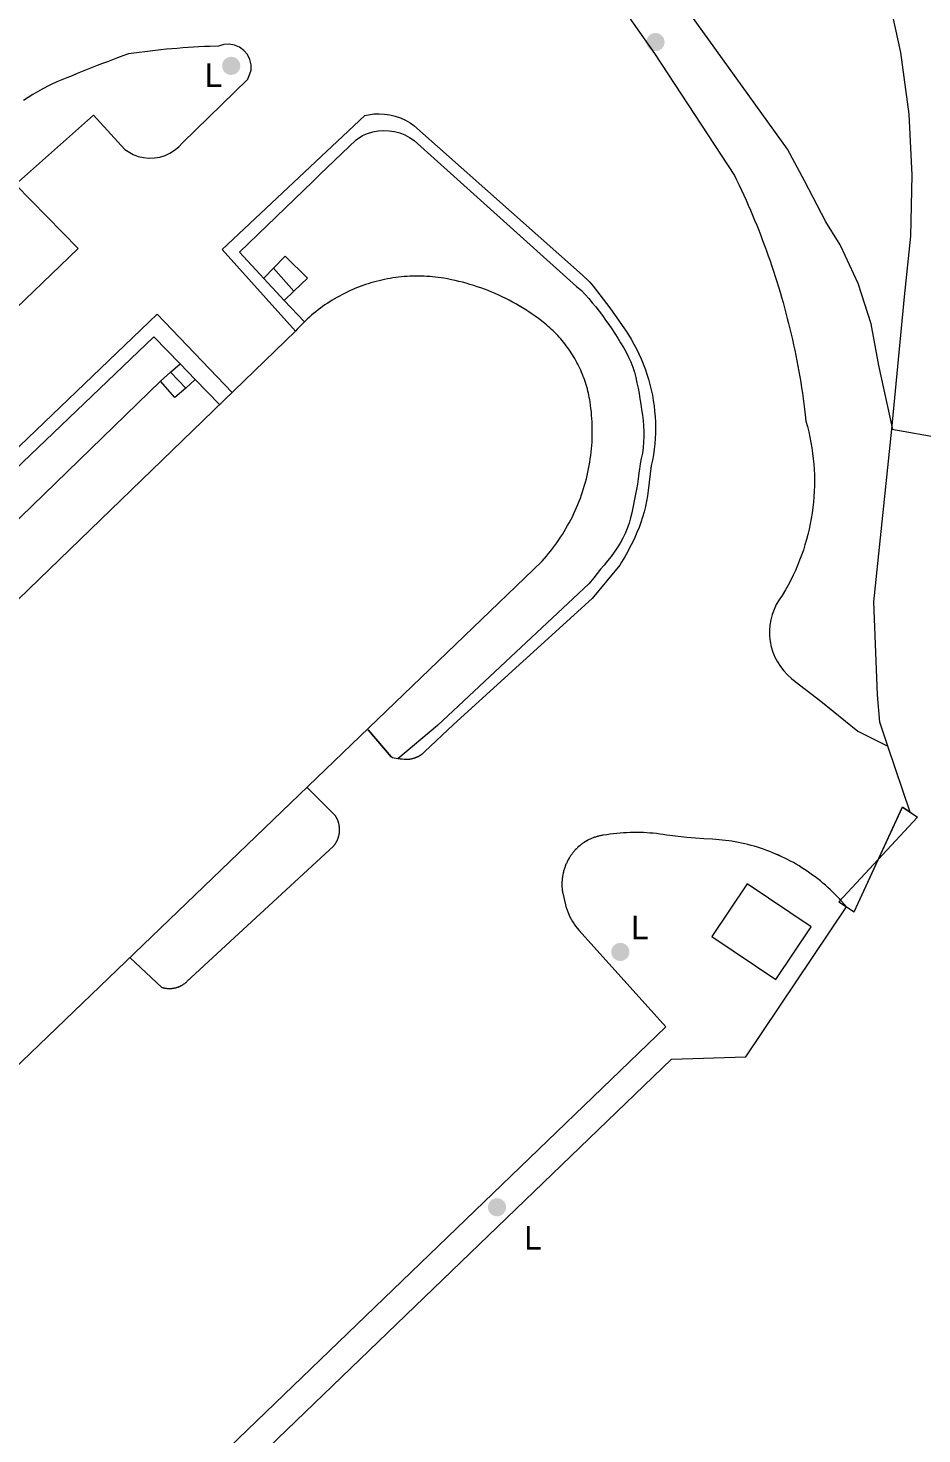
# Model space of a CAD drawing. Header units: millimetres. Extents: x 833924389 to 835767163, y 817400000 to 818811854.
# Drawn here: x 834387497 to 834436713, y 818131342 to 818208744 of the extents above; entities that cross this region are included whole.
import ezdxf

# ---------------------------------------------------------------- set-up
doc = ezdxf.new("R2010")
doc.units = ezdxf.units.MM
doc.header["$LTSCALE"] = 10
doc.header["$MEASUREMENT"] = 0
doc.layers.add('01_Base_Plan', color=5, linetype='Continuous', lineweight=5)
doc.styles.add('11NW23D$0$Style-WORKING', font='WORKING.shx')

# ---------------------------------------------------------------- blocks, each defined once
blk = doc.blocks.new('11NW23D$0$BDYGA_11')
at = {"layer": '01_Base_Plan', "linetype": 'Continuous'}
blk.add_3dface([(0, -0.08), (1, 0.08), (1, -0.08), (0, 0.08)], dxfattribs=at)
blk = doc.blocks.new('11NW23D$0$UTILP')
at = {"layer": '01_Base_Plan', "linetype": 'Continuous'}
h = blk.add_hatch(color=256, dxfattribs=at)
edge = h.paths.add_edge_path()
edge.add_arc((0, 0), 0.5, 0, 360)

msp = doc.modelspace()

# ---------------------------------------------------------------- linework, layer by layer
at = {"layer": '01_Base_Plan', "linetype": 'Continuous'}
for p, q in [((834401010, 818195530), (834401650, 818196180)), ((834401650, 818196180), (834402882, 818194972)), ((834400490, 818195002), (834401010, 818195530)), ((834401010, 818195530), (834402137, 818194263)), ((834401010, 818195530), (834402137, 818194263)), ((834402137, 818194263), (834402882, 818194972)), ((834401602, 818193755), (834402137, 818194263)), ((834402710, 818192565), (834401602, 818193755)), ((834402710, 818192565), (834401602, 818193755)), ((834395877, 818190262), (834396703, 818189401)), ((834370119, 818165339), (834394791, 818189313)), ((834395585, 818188400), (834394791, 818189313)), ((834396703, 818189401), (834398035, 818188013)), ((834406226, 818170101), (834407495, 818168613))]:
    msp.add_line(p, q, dxfattribs=at)
at = {"layer": '01_Base_Plan'}
for p, q in [((834401010, 818195530), (834402137, 818194263)), ((834402710, 818192565), (834401602, 818193755)), ((834395877, 818190262), (834396703, 818189401)), ((834370119, 818165339), (834394791, 818189313)), ((834396703, 818189401), (834398035, 818188013))]:
    msp.add_line(p, q, dxfattribs=at)
at = {"layer": '01_Base_Plan', "linetype": 'Continuous', "flags": 128}
for points in [[(834435060, 818186660), (834435099, 818186742), (834434350, 818190161), (834433925, 818192457), (834433211, 818194681), (834432248, 818196738), (834432211, 818196811), (834431432, 818198071), (834430256, 818200332), (834429320, 818202071), (834418149, 818217606), (834417334, 818219371), (834416321, 818222697), (834416208, 818223569), (834416330, 818225898), (834416689, 818227119), (834417611, 818229053), (834418470, 818230302), (834435718, 818256938), (834438457, 818255277)], [(834435060, 818186660), (834435763, 818193957), (834436106, 818197297), (834436186, 818200651), (834436004, 818204000), (834435547, 818207404), (834434802, 818210852), (834433872, 818213978), (834432048, 818218916), (834431119, 818222662), (834430895, 818224309), (834423312, 818220280), (834424567, 818217556), (834423205, 818216928), (834421207, 818216007), (834419773, 818215347)], [(834415077, 818217200), (834421981, 818207349), (834426390, 818200627), (834426490, 818200424), (834426522, 818200358), (834426652, 818200088), (834426780, 818199816), (834426905, 818199544), (834427029, 818199270), (834427151, 818198996), (834427270, 818198721), (834427388, 818198445), (834427504, 818198168), (834427617, 818197891), (834427729, 818197612), (834427838, 818197333), (834427945, 818197052), (834428050, 818196772), (834428154, 818196490), (834428255, 818196207), (834428353, 818195924), (834428450, 818195640), (834428545, 818195356), (834428638, 818195070), (834428728, 818194784), (834428816, 818194497), (834428903, 818194210), (834428987, 818193922), (834429069, 818193634), (834429149, 818193344), (834429226, 818193055), (834429302, 818192764), (834429375, 818192473), (834429446, 818192182), (834429515, 818191890), (834429582, 818191598), (834429647, 818191305), (834429709, 818191011), (834429770, 818190717), (834429828, 818190423), (834429884, 818190128), (834429938, 818189833), (834429989, 818189538), (834430039, 818189242), (834430086, 818188945), (834430131, 818188649), (834430174, 818188352), (834430214, 818188055), (834430253, 818187757), (834430289, 818187459), (834430330, 818187096), (834430409, 818186806), (834430481, 818186515), (834430546, 818186222), (834430603, 818185928), (834430653, 818185632), (834430696, 818185335), (834430731, 818185037), (834430759, 818184738), (834430779, 818184439), (834430791, 818184139), (834430796, 818183839), (834430794, 818183539), (834430784, 818183240), (834430767, 818182940), (834430742, 818182641), (834430709, 818182343), (834430670, 818182046), (834430622, 818181749), (834430568, 818181454), (834430506, 818181161), (834430436, 818180869), (834430360, 818180579), (834430276, 818180291), (834430185, 818180005), (834430086, 818179722), (834429981, 818179441), (834429869, 818179163), (834429750, 818178887), (834429624, 818178615), (834429491, 818178346), (834429351, 818178080), (834429205, 818177819), (834429022, 818177510), (834428848, 818177266), (834428697, 818177007), (834428570, 818176735), (834428468, 818176453), (834428393, 818176163), (834428344, 818175867), (834428323, 818175568), (834428328, 818175268), (834428362, 818174970), (834428422, 818174676), (834428509, 818174389), (834428621, 818174111), (834428758, 818173844), (834428920, 818173591), (834429103, 818173354), (834429307, 818173135), (834429536, 818172941), (834429733, 818172768), (834431143, 818171685), (834433191, 818170038), (834434845, 818169202)], [(834344287, 818152390), (834390247, 818196611), (834386806, 818200135), (834391097, 818203958), (834392819, 818202069), (834393284, 818201786), (834393564, 818201680), (834393856, 818201612), (834394155, 818201582), (834394454, 818201593), (834394750, 818201642), (834395036, 818201731), (834395309, 818201856), (834395562, 818202015), (834395793, 818202207), (834395996, 818202427), (834399603, 818205939), (834399772, 818206431), (834399774, 818206730), (834399706, 818207022), (834399572, 818207290), (834399379, 818207519), (834399139, 818207697), (834398863, 818207814), (834398568, 818207863), (834398269, 818207843), (834397984, 818207753), (834397505, 818207737), (834397206, 818207724), (834396906, 818207709), (834396606, 818207693), (834396307, 818207674), (834396008, 818207653), (834395709, 818207629), (834395410, 818207604), (834395111, 818207577), (834394812, 818207547), (834394514, 818207516), (834394216, 818207482), (834393918, 818207447), (834393620, 818207409), (834393323, 818207369), (834393026, 818207327), (834392710, 818207211), (834392428, 818207107), (834392148, 818207001), (834391867, 818206895), (834391587, 818206788), (834391307, 818206679), (834391028, 818206570), (834390749, 818206460), (834390470, 818206349), (834390192, 818206237), (834389914, 818206124), (834389636, 818206010), (834389359, 818205896), (834389082, 818205780), (834388809, 818205656), (834388539, 818205525), (834388420, 818205463), (834388273, 818205387), (834388010, 818205241), (834387752, 818205089), (834387498, 818204930), (834387248, 818204764)], [(834344287, 818152390), (834390247, 818196611), (834386806, 818200135), (834391097, 818203958), (834392819, 818202068), (834393284, 818201786), (834393564, 818201680), (834393856, 818201612), (834394155, 818201582), (834394454, 818201593), (834394750, 818201642), (834395036, 818201731), (834395309, 818201856), (834395563, 818202015), (834395793, 818202207), (834395996, 818202427), (834399603, 818205939), (834399772, 818206431), (834399774, 818206730), (834399706, 818207022), (834399572, 818207290), (834399379, 818207519), (834399139, 818207697), (834398863, 818207814), (834398568, 818207863), (834398269, 818207842), (834397984, 818207753), (834397505, 818207737), (834397206, 818207724), (834396906, 818207710), (834396606, 818207693), (834396307, 818207674), (834396008, 818207653), (834395709, 818207629), (834395410, 818207604), (834395111, 818207577), (834394812, 818207547), (834394514, 818207516), (834394216, 818207482), (834393918, 818207447), (834393621, 818207409), (834393323, 818207369), (834393026, 818207327), (834392710, 818207211), (834392428, 818207107), (834392148, 818207001), (834391867, 818206895), (834391587, 818206788), (834391307, 818206679), (834391028, 818206570), (834390749, 818206460), (834390470, 818206349), (834390192, 818206237), (834389914, 818206124), (834389636, 818206010), (834389359, 818205896), (834389082, 818205780), (834388809, 818205656), (834388539, 818205525), (834388420, 818205463), (834388273, 818205387), (834388010, 818205241), (834387752, 818205089), (834387498, 818204930), (834387248, 818204764)], [(834402213, 818192052), (834398186, 818196555), (834406033, 818203940), (834406527, 818204026), (834406827, 818204033), (834407126, 818204013), (834407423, 818203968), (834407714, 818203898), (834407999, 818203802), (834408273, 818203682), (834408537, 818203538), (834408735, 818203380), (834418020, 818195134), (834418393, 818194791), (834418421, 818194765), (834418610, 818194532), (834418797, 818194297), (834418981, 818194061), (834419164, 818193823), (834419345, 818193583), (834419523, 818193342), (834419700, 818193100), (834419874, 818192856), (834420047, 818192610), (834420217, 818192363), (834420385, 818192115), (834420551, 818191865), (834420708, 818191609), (834420857, 818191349), (834420997, 818191083), (834421129, 818190814), (834421253, 818190541), (834421367, 818190263), (834421474, 818189983), (834421571, 818189699), (834421659, 818189412), (834421738, 818189123), (834421809, 818188831), (834421870, 818188538), (834421921, 818188242), (834421964, 818187945), (834421997, 818187647), (834422021, 818187348), (834422036, 818187049), (834422041, 818186749), (834422036, 818186449), (834422023, 818186149), (834421999, 818185850), (834421967, 818185552), (834421925, 818185255), (834421874, 818184959), (834421814, 818184665), (834421638, 818183282), (834421597, 818182985), (834421546, 818182689), (834421485, 818182395), (834421413, 818182104), (834421331, 818181816), (834421239, 818181530), (834421136, 818181248), (834421024, 818180970), (834420901, 818180697), (834420772, 818180426), (834420636, 818180158), (834420495, 818179894), (834420347, 818179632), (834420171, 818179342), (834420072, 818179179), (834418562, 818177337), (834410915, 818170398), (834409327, 818168890), (834409310, 818168873), (834409292, 818168856), (834409274, 818168839), (834409255, 818168822), (834409236, 818168806), (834409217, 818168790), (834409198, 818168775), (834409178, 818168760), (834409158, 818168745), (834409138, 818168730), (834409118, 818168716), (834409097, 818168703), (834409076, 818168689), (834409055, 818168676), (834409033, 818168664), (834409012, 818168651), (834408990, 818168639), (834408968, 818168628), (834408946, 818168617), (834408924, 818168606), (834408901, 818168596), (834408878, 818168586), (834408855, 818168576), (834408832, 818168567), (834408809, 818168558), (834408786, 818168550), (834408762, 818168542), (834408739, 818168534), (834408715, 818168527), (834408691, 818168521), (834408667, 818168514), (834408643, 818168509), (834408619, 818168503), (834408594, 818168498), (834408570, 818168494), (834408545, 818168489), (834408521, 818168486), (834408496, 818168482), (834408472, 818168479), (834408447, 818168477), (834408422, 818168475), (834408397, 818168474), (834408373, 818168472), (834408348, 818168472), (834408323, 818168471), (834408298, 818168472), (834408273, 818168472), (834408249, 818168473), (834408224, 818168475), (834408199, 818168477), (834408091, 818168488), (834407983, 818168501), (834407875, 818168516), (834407855, 818168519), (834407768, 818168533), (834407661, 818168552), (834407554, 818168573), (834407495, 818168613), (834406226, 818170101)], [(834401602, 818193755), (834399129, 818196411), (834401148, 818198348), (834403175, 818200293), (834403577, 818200694), (834405561, 818202597), (834405918, 818202828), (834406194, 818202944), (834406481, 818203030), (834406776, 818203084), (834407076, 818203104), (834407375, 818203092), (834407672, 818203047), (834407961, 818202970), (834408241, 818202861), (834408507, 818202723), (834408756, 818202556), (834408946, 818202384), (834417693, 818194514), (834417970, 818194298), (834418171, 818194076), (834418369, 818193850), (834418562, 818193621), (834418752, 818193389), (834418938, 818193153), (834419120, 818192915), (834419298, 818192673), (834419472, 818192428), (834419641, 818192181), (834419806, 818191931), (834419968, 818191678), (834420124, 818191422), (834420277, 818191164), (834420425, 818190903), (834420561, 818190635), (834420683, 818190361), (834420790, 818190081), (834420884, 818189796), (834420963, 818189507), (834421025, 818189213), (834421083, 818188919), (834421138, 818188624), (834421190, 818188328), (834421238, 818188032), (834421282, 818187736), (834421323, 818187439), (834421363, 818187141), (834421390, 818186842), (834421403, 818186543), (834421403, 818186243), (834421389, 818185943), (834421363, 818185644), (834421323, 818185347), (834421261, 818185053), (834421207, 818184758), (834421159, 818184462), (834421132, 818184263), (834421090, 818183930), (834421050, 818183633), (834420997, 818183337), (834420962, 818183173), (834420744, 818182062), (834420672, 818181771), (834420585, 818181484), (834420484, 818181201), (834420369, 818180924), (834420240, 818180653), (834420098, 818180389), (834419942, 818180133), (834419774, 818179884), (834419594, 818179644), (834419401, 818179414), (834419210, 818179183), (834419020, 818178951), (834418832, 818178718), (834418645, 818178483), (834418375, 818178141), (834410047, 818170342), (834407855, 818168519)], [(834401602, 818193755), (834402137, 818194263), (834402882, 818194972), (834401650, 818196180), (834401010, 818195530), (834400490, 818195002)], [(834363253, 818128880), (834415802, 818179402), (834416042, 818179675), (834416161, 818179818), (834416278, 818179962), (834416391, 818180109), (834416502, 818180258), (834416611, 818180409), (834416717, 818180561), (834416820, 818180715), (834416921, 818180871), (834417019, 818181029), (834417114, 818181189), (834417206, 818181350), (834417295, 818181513), (834417382, 818181677), (834417465, 818181843), (834417546, 818182010), (834417624, 818182178), (834417699, 818182348), (834417771, 818182519), (834417840, 818182692), (834417906, 818182865), (834417968, 818183040), (834418028, 818183216), (834418085, 818183393), (834418139, 818183570), (834418189, 818183749), (834418236, 818183929), (834418281, 818184109), (834418322, 818184290), (834418360, 818184472), (834418394, 818184654), (834418426, 818184837), (834418454, 818185021), (834418479, 818185205), (834418501, 818185389), (834418520, 818185574), (834418535, 818185759), (834418548, 818185944), (834418557, 818186129), (834418562, 818186315), (834418565, 818186501), (834418564, 818186686), (834418560, 818186872), (834418553, 818187057), (834418543, 818187243), (834418529, 818187428), (834418512, 818187613), (834418492, 818187797), (834418468, 818187982), (834418442, 818188165), (834418422, 818188285), (834418400, 818188404), (834418376, 818188523), (834418349, 818188641), (834418321, 818188759), (834418291, 818188876), (834418259, 818188993), (834418224, 818189109), (834418188, 818189225), (834418149, 818189340), (834418109, 818189454), (834418066, 818189568), (834418022, 818189680), (834417976, 818189792), (834417927, 818189904), (834417877, 818190014), (834417825, 818190123), (834417771, 818190232), (834417715, 818190339), (834417657, 818190446), (834417598, 818190551), (834417536, 818190656), (834417473, 818190759), (834417408, 818190861), (834417341, 818190962), (834417272, 818191062), (834417202, 818191161), (834417130, 818191258), (834417056, 818191354), (834416980, 818191449), (834416903, 818191543), (834416825, 818191635), (834416744, 818191726), (834416662, 818191815), (834416579, 818191903), (834416494, 818191989), (834416408, 818192074), (834416320, 818192158), (834416230, 818192240), (834416140, 818192320), (834416047, 818192399), (834415954, 818192476), (834415859, 818192551), (834415763, 818192625), (834415594, 818192752), (834415423, 818192877), (834415250, 818192998), (834415075, 818193117), (834414898, 818193232), (834414718, 818193345), (834414537, 818193454), (834414354, 818193560), (834414169, 818193662), (834413982, 818193762), (834413794, 818193858), (834413604, 818193951), (834413412, 818194041), (834413219, 818194127), (834413025, 818194210), (834412829, 818194289), (834412631, 818194365), (834412433, 818194438), (834412233, 818194507), (834412032, 818194572), (834411829, 818194634), (834411626, 818194693), (834411422, 818194748), (834411217, 818194799), (834411010, 818194847), (834410804, 818194891), (834410596, 818194932), (834410388, 818194969), (834410233, 818194993), (834410079, 818195014), (834409924, 818195033), (834409768, 818195049), (834409612, 818195062), (834409457, 818195073), (834409301, 818195081), (834409144, 818195086), (834408988, 818195088), (834408832, 818195088), (834408676, 818195085), (834408520, 818195079), (834408364, 818195070), (834408208, 818195059), (834408052, 818195045), (834407897, 818195028), (834407742, 818195009), (834407587, 818194987), (834407433, 818194962), (834407279, 818194935), (834407126, 818194904), (834406973, 818194872), (834406821, 818194836), (834406669, 818194798), (834406519, 818194757), (834406368, 818194714), (834406219, 818194668), (834406071, 818194619), (834405923, 818194568), (834405776, 818194514), (834405631, 818194458), (834405486, 818194399), (834405342, 818194337), (834405200, 818194274), (834405058, 818194207), (834404918, 818194138), (834404779, 818194067), (834404641, 818193993), (834404505, 818193917), (834404370, 818193839), (834404236, 818193758), (834404104, 818193675), (834403973, 818193590), (834403844, 818193502), (834403716, 818193412), (834403590, 818193320), (834403465, 818193225), (834403342, 818193129), (834403221, 818193030), (834403102, 818192930), (834402984, 818192827), (834402868, 818192722), (834402754, 818192615), (834402642, 818192506), (834402532, 818192396), (834402424, 818192283), (834402317, 818192168), (834402213, 818192052)], [(834340271, 818140924), (834394605, 818192993), (834398730, 818188684)], [(834402213, 818192052), (834350763, 818142309)], [(834368441, 818166911), (834394413, 818191747), (834395877, 818190262)], [(834394791, 818189313), (834395346, 818189798), (834395877, 818190262)], [(834394791, 818189313), (834395346, 818189798), (834395877, 818190262)], [(834395877, 818190262), (834396703, 818189401), (834398035, 818188013)], [(834395340, 818189805), (834395346, 818189798), (834396174, 818188927)], [(834395340, 818189805), (834395346, 818189798), (834396174, 818188927)], [(834396703, 818189401), (834396174, 818188927), (834395585, 818188400), (834394791, 818189313)], [(834396703, 818189401), (834396174, 818188927), (834395585, 818188400)], [(834436060, 818165580), (834434845, 818169202), (834434400, 818170530), (834434260, 818172040), (834434070, 818177160), (834435060, 818186660)], [(834393102, 818157566), (834394866, 818155927), (834394890, 818155920), (834394913, 818155913), (834394937, 818155907), (834394961, 818155901), (834394984, 818155896), (834395008, 818155891), (834395032, 818155886), (834395056, 818155882), (834395081, 818155879), (834395105, 818155875), (834395129, 818155872), (834395153, 818155870), (834395178, 818155868), (834395202, 818155866), (834395226, 818155865), (834395251, 818155864), (834395275, 818155864), (834395300, 818155864), (834395324, 818155865), (834395348, 818155866), (834395373, 818155867), (834395397, 818155869), (834395421, 818155871), (834395446, 818155874), (834395470, 818155877), (834395494, 818155880), (834395518, 818155884), (834395542, 818155889), (834395566, 818155894), (834395590, 818155899), (834395614, 818155904), (834395637, 818155910), (834395661, 818155917), (834395684, 818155924), (834395708, 818155931), (834395731, 818155938), (834395754, 818155947), (834395777, 818155955), (834395799, 818155964), (834395822, 818155973), (834395844, 818155983), (834395867, 818155993), (834395889, 818156003), (834395911, 818156014), (834395932, 818156025), (834395954, 818156037), (834395975, 818156049), (834395996, 818156061), (834396017, 818156074), (834396038, 818156087), (834396058, 818156100), (834396078, 818156114), (834396098, 818156128), (834396118, 818156142), (834396137, 818156157), (834396157, 818156172), (834396175, 818156188), (834396194, 818156204), (834396212, 818156220), (834396241, 818156246), (834404310, 818163699), (834404325, 818163717), (834404341, 818163736), (834404356, 818163755), (834404370, 818163774), (834404385, 818163794), (834404399, 818163813), (834404413, 818163833), (834404426, 818163854), (834404439, 818163874), (834404451, 818163895), (834404464, 818163916), (834404476, 818163937), (834404487, 818163958), (834404498, 818163980), (834404509, 818164001), (834404519, 818164023), (834404529, 818164045), (834404539, 818164068), (834404548, 818164090), (834404557, 818164113), (834404566, 818164135), (834404574, 818164158), (834404581, 818164181), (834404588, 818164204), (834404595, 818164228), (834404602, 818164251), (834404608, 818164275), (834404613, 818164298), (834404619, 818164322), (834404623, 818164346), (834404628, 818164369), (834404632, 818164393), (834404635, 818164417), (834404638, 818164441), (834404641, 818164465), (834404643, 818164490), (834404645, 818164514), (834404646, 818164538), (834404647, 818164562), (834404648, 818164586), (834404648, 818164611), (834404648, 818164635), (834404647, 818164659), (834404646, 818164683), (834404645, 818164708), (834404643, 818164732), (834404640, 818164756), (834404637, 818164780), (834404634, 818164804), (834404631, 818164828), (834404626, 818164852), (834404622, 818164876), (834404617, 818164899), (834404612, 818164923), (834404606, 818164947), (834404600, 818164970), (834404593, 818164993), (834404586, 818165017), (834404579, 818165040), (834404571, 818165063), (834404563, 818165086), (834404555, 818165108), (834404546, 818165131), (834404536, 818165153), (834404527, 818165175), (834404517, 818165197), (834404506, 818165219), (834404495, 818165241), (834404484, 818165262), (834404472, 818165284), (834404460, 818165305), (834404448, 818165326), (834404435, 818165346), (834404422, 818165367), (834404400, 818165399), (834402888, 818166909)], [(834393102, 818157566), (834394866, 818155927), (834394890, 818155920), (834394913, 818155913), (834394937, 818155907), (834394961, 818155901), (834394984, 818155896), (834395008, 818155891), (834395032, 818155886), (834395056, 818155882), (834395081, 818155879), (834395105, 818155875), (834395129, 818155872), (834395153, 818155870), (834395178, 818155868), (834395202, 818155866), (834395226, 818155865), (834395251, 818155864), (834395275, 818155864), (834395300, 818155864), (834395324, 818155865), (834395348, 818155866), (834395373, 818155867), (834395397, 818155869), (834395421, 818155871), (834395446, 818155874), (834395470, 818155877), (834395494, 818155881), (834395518, 818155884), (834395542, 818155889), (834395566, 818155894), (834395590, 818155899), (834395614, 818155904), (834395637, 818155910), (834395661, 818155917), (834395684, 818155924), (834395708, 818155931), (834395731, 818155939), (834395754, 818155947), (834395777, 818155955), (834395800, 818155964), (834395822, 818155973), (834395845, 818155983), (834395867, 818155993), (834395889, 818156003), (834395911, 818156014), (834395932, 818156025), (834395954, 818156037), (834395975, 818156049), (834395996, 818156061), (834396017, 818156074), (834396038, 818156087), (834396058, 818156100), (834396078, 818156114), (834396098, 818156128), (834396118, 818156142), (834396137, 818156157), (834396157, 818156172), (834396176, 818156188), (834396194, 818156204), (834396212, 818156220), (834396241, 818156246), (834404310, 818163699), (834404325, 818163717), (834404341, 818163736), (834404356, 818163755), (834404370, 818163774), (834404385, 818163794), (834404399, 818163813), (834404413, 818163833), (834404426, 818163854), (834404439, 818163874), (834404452, 818163895), (834404464, 818163916), (834404476, 818163937), (834404487, 818163958), (834404498, 818163980), (834404509, 818164001), (834404519, 818164023), (834404529, 818164045), (834404539, 818164068), (834404548, 818164090), (834404557, 818164113), (834404566, 818164135), (834404574, 818164158), (834404581, 818164181), (834404589, 818164204), (834404595, 818164228), (834404602, 818164251), (834404608, 818164275), (834404613, 818164298), (834404619, 818164322), (834404623, 818164346), (834404628, 818164369), (834404632, 818164393), (834404635, 818164417), (834404638, 818164441), (834404641, 818164466), (834404643, 818164490), (834404645, 818164514), (834404647, 818164538), (834404648, 818164562), (834404648, 818164587), (834404648, 818164611), (834404648, 818164635), (834404647, 818164659), (834404646, 818164683), (834404645, 818164708), (834404643, 818164732), (834404640, 818164756), (834404637, 818164780), (834404634, 818164804), (834404631, 818164828), (834404627, 818164852), (834404622, 818164876), (834404617, 818164899), (834404612, 818164923), (834404606, 818164947), (834404600, 818164970), (834404593, 818164994), (834404587, 818165017), (834404579, 818165040), (834404571, 818165063), (834404563, 818165086), (834404555, 818165108), (834404546, 818165131), (834404536, 818165153), (834404527, 818165175), (834404517, 818165197), (834404506, 818165219), (834404495, 818165241), (834404484, 818165262), (834404472, 818165284), (834404460, 818165305), (834404448, 818165326), (834404435, 818165346), (834404422, 818165367), (834404400, 818165399), (834402888, 818166909)], [(834432562, 818160364), (834432295, 818160667), (834432174, 818160800), (834432050, 818160931), (834431924, 818161060), (834431797, 818161186), (834431666, 818161311), (834431534, 818161433), (834431400, 818161552), (834431263, 818161670), (834431125, 818161784), (834430984, 818161897), (834430842, 818162007), (834430698, 818162114), (834430551, 818162219), (834430403, 818162322), (834430254, 818162421), (834430102, 818162518), (834429949, 818162613), (834429794, 818162705), (834429638, 818162794), (834429480, 818162880), (834429321, 818162964), (834429160, 818163044), (834428998, 818163122), (834428834, 818163198), (834428669, 818163270), (834428503, 818163339), (834428336, 818163406), (834428168, 818163469), (834427998, 818163530), (834427828, 818163587), (834427656, 818163642), (834427484, 818163693), (834427311, 818163742), (834427137, 818163788), (834426962, 818163830), (834426786, 818163869), (834426610, 818163906), (834426433, 818163939), (834426256, 818163969), (834426078, 818163996), (834425900, 818164020), (834425721, 818164041), (834425542, 818164059), (834425362, 818164074), (834425183, 818164085), (834424711, 818164109), (834424240, 818164140), (834423770, 818164180), (834423301, 818164228), (834422832, 818164285), (834422651, 818164316), (834422470, 818164344), (834422288, 818164369), (834422106, 818164391), (834421924, 818164410), (834421741, 818164425), (834421558, 818164437), (834421375, 818164447), (834421192, 818164452), (834421008, 818164455), (834420825, 818164455), (834420642, 818164451), (834420458, 818164444), (834420275, 818164434), (834420092, 818164420), (834419910, 818164404), (834419727, 818164384), (834419546, 818164361), (834419364, 818164335), (834419183, 818164306), (834419138, 818164299), (834419093, 818164292), (834419047, 818164283), (834419003, 818164274), (834418958, 818164264), (834418913, 818164254), (834418869, 818164242), (834418825, 818164230), (834418781, 818164217), (834418737, 818164203), (834418694, 818164189), (834418650, 818164174), (834418608, 818164158), (834418565, 818164141), (834418523, 818164123), (834418481, 818164105), (834418439, 818164086), (834418398, 818164066), (834418357, 818164046), (834418316, 818164025), (834418276, 818164003), (834418236, 818163981), (834418196, 818163957), (834418157, 818163933), (834418118, 818163909), (834418080, 818163884), (834418043, 818163858), (834418005, 818163831), (834417968, 818163804), (834417932, 818163776), (834417896, 818163747), (834417861, 818163718), (834417826, 818163689), (834417792, 818163658), (834417758, 818163627), (834417725, 818163596), (834417692, 818163564), (834417660, 818163531), (834417628, 818163498), (834417597, 818163464), (834417567, 818163430), (834417537, 818163395), (834417508, 818163360), (834417479, 818163324), (834417452, 818163287), (834417424, 818163251), (834417398, 818163213), (834417372, 818163176), (834417346, 818163137), (834417320, 818163096), (834417294, 818163054), (834417269, 818163011), (834417245, 818162968), (834417221, 818162925), (834417199, 818162881), (834417177, 818162837), (834417156, 818162793), (834417135, 818162748), (834417115, 818162703), (834417097, 818162657), (834417079, 818162611), (834417061, 818162565), (834417045, 818162519), (834417029, 818162472), (834417014, 818162425), (834417001, 818162378), (834416987, 818162330), (834416975, 818162282), (834416964, 818162234), (834416953, 818162186), (834416943, 818162138), (834416934, 818162090), (834416926, 818162041), (834416919, 818161992), (834416912, 818161943), (834416907, 818161894), (834416902, 818161845), (834416898, 818161796), (834416895, 818161747), (834416893, 818161698), (834416892, 818161648), (834416892, 818161599), (834416892, 818161550), (834416893, 818161501), (834416895, 818161451), (834416899, 818161402), (834416902, 818161353), (834416907, 818161304), (834416913, 818161255), (834416919, 818161206), (834416927, 818161158), (834416934, 818161115), (834417085, 818160473), (834417108, 818160371), (834417209, 818160089), (834417332, 818159815), (834417475, 818159551), (834417638, 818159300), (834417838, 818159061), (834422611, 818153761), (834387557, 818119990)], [(834431181, 818161737), (834431125, 818161784), (834430984, 818161897), (834430842, 818162007), (834430697, 818162114), (834430551, 818162219), (834430403, 818162322), (834430254, 818162421), (834430102, 818162518), (834429949, 818162613), (834429794, 818162705), (834429638, 818162794), (834429480, 818162880), (834429321, 818162964), (834429160, 818163044), (834428998, 818163122), (834428834, 818163197), (834428669, 818163270), (834428503, 818163339), (834428336, 818163405), (834428168, 818163469), (834427998, 818163530), (834427828, 818163587), (834427656, 818163642), (834427484, 818163693), (834427311, 818163742), (834427137, 818163787), (834426962, 818163830), (834426786, 818163869), (834426610, 818163906), (834426433, 818163939), (834426256, 818163969), (834426078, 818163996), (834425900, 818164020), (834425721, 818164041), (834425542, 818164059), (834425362, 818164074), (834425183, 818164085), (834424711, 818164109), (834424240, 818164140), (834423770, 818164180), (834423301, 818164228), (834422832, 818164285), (834422651, 818164316), (834422470, 818164344), (834422288, 818164369), (834422106, 818164391), (834421924, 818164410), (834421741, 818164425), (834421558, 818164437), (834421375, 818164447), (834421192, 818164452), (834421008, 818164455), (834420825, 818164455), (834420642, 818164451), (834420458, 818164444), (834420275, 818164434), (834420092, 818164420), (834419910, 818164404), (834419727, 818164384), (834419546, 818164361), (834419364, 818164335), (834419183, 818164306), (834419138, 818164299), (834419092, 818164292), (834419047, 818164283), (834419003, 818164274), (834418958, 818164264), (834418913, 818164254), (834418869, 818164242), (834418825, 818164230), (834418781, 818164217), (834418737, 818164203), (834418694, 818164189), (834418650, 818164174), (834418608, 818164158), (834418565, 818164141), (834418523, 818164123), (834418481, 818164105), (834418439, 818164086), (834418397, 818164066), (834418356, 818164046), (834418316, 818164025), (834418276, 818164003), (834418236, 818163980), (834418196, 818163957), (834418157, 818163933), (834418118, 818163909), (834418080, 818163883), (834418042, 818163858), (834418005, 818163831), (834417968, 818163804), (834417932, 818163776), (834417896, 818163747), (834417861, 818163718), (834417826, 818163689), (834417792, 818163658), (834417758, 818163627), (834417725, 818163596), (834417692, 818163564), (834417660, 818163531), (834417628, 818163498), (834417597, 818163464), (834417567, 818163430), (834417537, 818163395), (834417508, 818163360), (834417479, 818163324), (834417451, 818163287), (834417424, 818163251), (834417398, 818163213), (834417372, 818163176), (834417346, 818163137), (834417320, 818163096), (834417294, 818163054), (834417269, 818163011), (834417245, 818162968), (834417221, 818162925), (834417199, 818162881), (834417177, 818162837), (834417155, 818162793), (834417135, 818162748), (834417115, 818162703), (834417097, 818162657), (834417079, 818162611), (834417061, 818162565), (834417045, 818162519), (834417029, 818162472), (834417014, 818162425), (834417000, 818162378), (834416987, 818162330), (834416975, 818162282), (834416964, 818162234), (834416953, 818162186), (834416943, 818162138), (834416934, 818162090), (834416926, 818162041), (834416919, 818161992), (834416912, 818161943), (834416907, 818161894), (834416902, 818161845), (834416898, 818161796), (834416895, 818161747), (834416893, 818161698), (834416892, 818161648), (834416891, 818161599), (834416892, 818161550), (834416893, 818161501), (834416895, 818161451), (834416898, 818161402), (834416902, 818161353), (834416907, 818161304), (834416913, 818161255), (834416919, 818161206), (834416927, 818161157), (834416934, 818161115), (834417085, 818160473), (834417108, 818160371), (834417209, 818160089), (834417332, 818159815), (834417475, 818159551), (834417638, 818159300), (834417838, 818159061), (834422611, 818153761)], [(834428668, 818156353), (834430617, 818159259), (834427087, 818161627), (834425138, 818158720), (834428668, 818156353)], [(834268700, 818039890), (834310980, 818068170), (834353750, 818096640), (834359990, 818101110), (834378810, 818118580), (834383550, 818114060), (834422920, 818151970), (834427020, 818152100), (834432562, 818160364)]]:
    msp.add_lwpolyline(points, dxfattribs=at)
at = {"layer": '01_Base_Plan', "flags": 128}
for points in [[(834435060, 818186660), (834435099, 818186742), (834434350, 818190161), (834433925, 818192457), (834433211, 818194681), (834432248, 818196738), (834432211, 818196811), (834431432, 818198071), (834430256, 818200332), (834429320, 818202071), (834418149, 818217606), (834417334, 818219371), (834416321, 818222697), (834416208, 818223569), (834416330, 818225898), (834416689, 818227119), (834417611, 818229053), (834418470, 818230302), (834435718, 818256938), (834438457, 818255277)], [(834435060, 818186660), (834435763, 818193957), (834436106, 818197297), (834436186, 818200651), (834436004, 818204000), (834435547, 818207404), (834434802, 818210852), (834433872, 818213978), (834432048, 818218916), (834431119, 818222662), (834430895, 818224309), (834423312, 818220280), (834424567, 818217556), (834423205, 818216928), (834421207, 818216007), (834419773, 818215347)], [(834415077, 818217200), (834421981, 818207349), (834426390, 818200627), (834426490, 818200424), (834426522, 818200358), (834426652, 818200088), (834426780, 818199816), (834426905, 818199544), (834427029, 818199270), (834427151, 818198996), (834427270, 818198721), (834427388, 818198445), (834427504, 818198168), (834427617, 818197891), (834427729, 818197612), (834427838, 818197333), (834427945, 818197052), (834428050, 818196772), (834428154, 818196490), (834428255, 818196207), (834428353, 818195924), (834428450, 818195640), (834428545, 818195356), (834428638, 818195070), (834428728, 818194784), (834428816, 818194497), (834428903, 818194210), (834428987, 818193922), (834429069, 818193634), (834429149, 818193344), (834429226, 818193055), (834429302, 818192764), (834429375, 818192473), (834429446, 818192182), (834429515, 818191890), (834429582, 818191598), (834429647, 818191305), (834429709, 818191011), (834429770, 818190717), (834429828, 818190423), (834429884, 818190128), (834429938, 818189833), (834429989, 818189538), (834430039, 818189242), (834430086, 818188945), (834430131, 818188649), (834430174, 818188352), (834430214, 818188055), (834430253, 818187757), (834430289, 818187459), (834430330, 818187096), (834430409, 818186806), (834430481, 818186515), (834430546, 818186222), (834430603, 818185928), (834430653, 818185632), (834430696, 818185335), (834430731, 818185037), (834430759, 818184738), (834430779, 818184439), (834430791, 818184139), (834430796, 818183839), (834430794, 818183539), (834430784, 818183240), (834430767, 818182940), (834430742, 818182641), (834430709, 818182343), (834430670, 818182046), (834430622, 818181749), (834430568, 818181454), (834430506, 818181161), (834430436, 818180869), (834430360, 818180579), (834430276, 818180291), (834430185, 818180005), (834430086, 818179722), (834429981, 818179441), (834429869, 818179163), (834429750, 818178887), (834429624, 818178615), (834429491, 818178346), (834429351, 818178080), (834429205, 818177819), (834429022, 818177510), (834428848, 818177266), (834428697, 818177007), (834428570, 818176735), (834428468, 818176453), (834428393, 818176163), (834428344, 818175867), (834428323, 818175568), (834428328, 818175268), (834428362, 818174970), (834428422, 818174676), (834428509, 818174389), (834428621, 818174111), (834428758, 818173844), (834428920, 818173591), (834429103, 818173354), (834429307, 818173135), (834429536, 818172941), (834429733, 818172768), (834431143, 818171685), (834433191, 818170038), (834434845, 818169202)], [(834344287, 818152390), (834390247, 818196611), (834386806, 818200135), (834391097, 818203958), (834392819, 818202068), (834393284, 818201786), (834393564, 818201680), (834393856, 818201612), (834394155, 818201582), (834394454, 818201593), (834394750, 818201642), (834395036, 818201731), (834395309, 818201856), (834395563, 818202015), (834395793, 818202207), (834395996, 818202427), (834399603, 818205939), (834399772, 818206431), (834399774, 818206730), (834399706, 818207022), (834399572, 818207290), (834399379, 818207519), (834399139, 818207697), (834398863, 818207814), (834398568, 818207863), (834398269, 818207842), (834397984, 818207753), (834397505, 818207737), (834397206, 818207724), (834396906, 818207710), (834396606, 818207693), (834396307, 818207674), (834396008, 818207653), (834395709, 818207629), (834395410, 818207604), (834395111, 818207577), (834394812, 818207547), (834394514, 818207516), (834394216, 818207482), (834393918, 818207447), (834393621, 818207409), (834393323, 818207369), (834393026, 818207327), (834392710, 818207211), (834392428, 818207107), (834392148, 818207001), (834391867, 818206895), (834391587, 818206788), (834391307, 818206679), (834391028, 818206570), (834390749, 818206460), (834390470, 818206349), (834390192, 818206237), (834389914, 818206124), (834389636, 818206010), (834389359, 818205896), (834389082, 818205780), (834388809, 818205656), (834388539, 818205525), (834388420, 818205463), (834388273, 818205387), (834388010, 818205241), (834387752, 818205089), (834387498, 818204930), (834387248, 818204764)], [(834402213, 818192052), (834398186, 818196555), (834406033, 818203940), (834406527, 818204026), (834406827, 818204033), (834407126, 818204013), (834407423, 818203968), (834407714, 818203898), (834407999, 818203802), (834408273, 818203682), (834408537, 818203538), (834408735, 818203380), (834418020, 818195134), (834418393, 818194791), (834418421, 818194765), (834418610, 818194532), (834418797, 818194297), (834418981, 818194061), (834419164, 818193823), (834419345, 818193583), (834419523, 818193342), (834419700, 818193100), (834419874, 818192856), (834420047, 818192610), (834420217, 818192363), (834420385, 818192115), (834420551, 818191865), (834420708, 818191609), (834420857, 818191349), (834420997, 818191083), (834421129, 818190814), (834421253, 818190541), (834421367, 818190263), (834421474, 818189983), (834421571, 818189699), (834421659, 818189412), (834421738, 818189123), (834421809, 818188831), (834421870, 818188538), (834421921, 818188242), (834421964, 818187945), (834421997, 818187647), (834422021, 818187348), (834422036, 818187049), (834422041, 818186749), (834422036, 818186449), (834422023, 818186149), (834421999, 818185850), (834421967, 818185552), (834421925, 818185255), (834421874, 818184959), (834421814, 818184665), (834421638, 818183282), (834421597, 818182985), (834421546, 818182689), (834421485, 818182395), (834421413, 818182104), (834421331, 818181816), (834421239, 818181530), (834421136, 818181248), (834421024, 818180970), (834420901, 818180697), (834420772, 818180426), (834420636, 818180158), (834420495, 818179894), (834420347, 818179632), (834420171, 818179342), (834420072, 818179179), (834418562, 818177337), (834410915, 818170398), (834409327, 818168890), (834409310, 818168873), (834409274, 818168839), (834409255, 818168822), (834409217, 818168790), (834409198, 818168775), (834409138, 818168730), (834409118, 818168716), (834409097, 818168703), (834409076, 818168689), (834409055, 818168676), (834409033, 818168664), (834409012, 818168651), (834408990, 818168639), (834408924, 818168606), (834408855, 818168576), (834408809, 818168558), (834408786, 818168550), (834408762, 818168542), (834408739, 818168534), (834408715, 818168527), (834408691, 818168521), (834408667, 818168514), (834408643, 818168509), (834408619, 818168503), (834408594, 818168498), (834408570, 818168494), (834408545, 818168489), (834408521, 818168486), (834408496, 818168482), (834408472, 818168479), (834408422, 818168475), (834408397, 818168474), (834408373, 818168472), (834408348, 818168472), (834408323, 818168471), (834408298, 818168472), (834408273, 818168472), (834408249, 818168473), (834408199, 818168477), (834408091, 818168488), (834407983, 818168501), (834407875, 818168516), (834407855, 818168519), (834407768, 818168533), (834407661, 818168552), (834407554, 818168573), (834407495, 818168613), (834406226, 818170101)], [(834401602, 818193755), (834399129, 818196411), (834401148, 818198348), (834403175, 818200293), (834403577, 818200694), (834405561, 818202597), (834405918, 818202828), (834406194, 818202944), (834406481, 818203030), (834406776, 818203084), (834407076, 818203104), (834407375, 818203092), (834407672, 818203047), (834407961, 818202970), (834408241, 818202861), (834408507, 818202723), (834408756, 818202556), (834408946, 818202384), (834417693, 818194514), (834417970, 818194298), (834418171, 818194076), (834418369, 818193850), (834418562, 818193621), (834418752, 818193389), (834418938, 818193153), (834419120, 818192915), (834419298, 818192673), (834419472, 818192428), (834419641, 818192181), (834419806, 818191931), (834419968, 818191678), (834420124, 818191422), (834420277, 818191164), (834420425, 818190903), (834420561, 818190635), (834420683, 818190361), (834420790, 818190081), (834420884, 818189796), (834420963, 818189507), (834421025, 818189213), (834421083, 818188919), (834421138, 818188624), (834421190, 818188328), (834421238, 818188032), (834421282, 818187736), (834421323, 818187439), (834421363, 818187141), (834421390, 818186842), (834421403, 818186543), (834421403, 818186243), (834421389, 818185943), (834421363, 818185644), (834421323, 818185347), (834421261, 818185053), (834421207, 818184758), (834421159, 818184462), (834421132, 818184263), (834421090, 818183930), (834421050, 818183633), (834420997, 818183337), (834420962, 818183173), (834420744, 818182062), (834420672, 818181771), (834420585, 818181484), (834420484, 818181201), (834420369, 818180924), (834420240, 818180653), (834420098, 818180389), (834419942, 818180133), (834419774, 818179884), (834419594, 818179644), (834419401, 818179414), (834419210, 818179183), (834419020, 818178951), (834418832, 818178718), (834418645, 818178483), (834418375, 818178141), (834410047, 818170342), (834407855, 818168519)], [(834401602, 818193755), (834402137, 818194263), (834402882, 818194972), (834401650, 818196180), (834401010, 818195530), (834400490, 818195002)], [(834363253, 818128880), (834415802, 818179402), (834416042, 818179675), (834416161, 818179818), (834416278, 818179962), (834416391, 818180109), (834416502, 818180258), (834416611, 818180409), (834416717, 818180561), (834416820, 818180715), (834416921, 818180871), (834417019, 818181029), (834417114, 818181189), (834417206, 818181350), (834417295, 818181513), (834417382, 818181677), (834417465, 818181843), (834417546, 818182010), (834417624, 818182178), (834417699, 818182348), (834417771, 818182519), (834417840, 818182692), (834417906, 818182865), (834417968, 818183040), (834418028, 818183216), (834418085, 818183393), (834418139, 818183570), (834418189, 818183749), (834418236, 818183929), (834418281, 818184109), (834418322, 818184290), (834418360, 818184472), (834418394, 818184654), (834418426, 818184837), (834418454, 818185021), (834418479, 818185205), (834418501, 818185389), (834418520, 818185574), (834418535, 818185759), (834418548, 818185944), (834418557, 818186129), (834418562, 818186315), (834418565, 818186501), (834418564, 818186686), (834418560, 818186872), (834418553, 818187057), (834418543, 818187243), (834418529, 818187428), (834418512, 818187613), (834418492, 818187797), (834418468, 818187982), (834418442, 818188165), (834418422, 818188285), (834418400, 818188404), (834418376, 818188523), (834418349, 818188641), (834418321, 818188759), (834418291, 818188876), (834418259, 818188993), (834418224, 818189109), (834418188, 818189225), (834418149, 818189340), (834418109, 818189454), (834418066, 818189568), (834418022, 818189680), (834417976, 818189792), (834417927, 818189904), (834417877, 818190014), (834417825, 818190123), (834417771, 818190232), (834417715, 818190339), (834417657, 818190446), (834417598, 818190551), (834417536, 818190656), (834417473, 818190759), (834417408, 818190861), (834417341, 818190962), (834417272, 818191062), (834417202, 818191161), (834417130, 818191258), (834417056, 818191354), (834416980, 818191449), (834416903, 818191543), (834416825, 818191635), (834416744, 818191726), (834416662, 818191815), (834416579, 818191903), (834416494, 818191989), (834416408, 818192074), (834416320, 818192158), (834416230, 818192240), (834416140, 818192320), (834416047, 818192399), (834415954, 818192476), (834415859, 818192551), (834415763, 818192625), (834415594, 818192752), (834415423, 818192877), (834415250, 818192998), (834415075, 818193117), (834414898, 818193232), (834414718, 818193345), (834414537, 818193454), (834414354, 818193560), (834414169, 818193662), (834413982, 818193762), (834413794, 818193858), (834413604, 818193951), (834413412, 818194041), (834413219, 818194127), (834413025, 818194210), (834412829, 818194289), (834412631, 818194365), (834412433, 818194438), (834412233, 818194507), (834412032, 818194572), (834411829, 818194634), (834411626, 818194693), (834411422, 818194748), (834411217, 818194799), (834411010, 818194847), (834410804, 818194891), (834410596, 818194932), (834410388, 818194969), (834410233, 818194993), (834410079, 818195014), (834409924, 818195033), (834409768, 818195049), (834409612, 818195062), (834409457, 818195073), (834409301, 818195081), (834409144, 818195086), (834408988, 818195088), (834408832, 818195088), (834408676, 818195085), (834408520, 818195079), (834408364, 818195070), (834408208, 818195059), (834408052, 818195045), (834407897, 818195028), (834407742, 818195009), (834407587, 818194987), (834407433, 818194962), (834407279, 818194935), (834407126, 818194904), (834406973, 818194872), (834406821, 818194836), (834406669, 818194798), (834406519, 818194757), (834406368, 818194714), (834406219, 818194668), (834406071, 818194619), (834405923, 818194568), (834405776, 818194514), (834405631, 818194458), (834405486, 818194399), (834405342, 818194337), (834405200, 818194274), (834405058, 818194207), (834404918, 818194138), (834404779, 818194067), (834404641, 818193993), (834404505, 818193917), (834404370, 818193839), (834404236, 818193758), (834404104, 818193675), (834403973, 818193590), (834403844, 818193502), (834403716, 818193412), (834403590, 818193320), (834403465, 818193225), (834403342, 818193129), (834403221, 818193030), (834403102, 818192930), (834402984, 818192827), (834402868, 818192722), (834402754, 818192615), (834402642, 818192506), (834402532, 818192396), (834402424, 818192283), (834402317, 818192168), (834402213, 818192052)], [(834340271, 818140924), (834394605, 818192993), (834398730, 818188684)], [(834402213, 818192052), (834350763, 818142309)], [(834368441, 818166911), (834394413, 818191747), (834395877, 818190262)], [(834394791, 818189313), (834395346, 818189798), (834395877, 818190262)], [(834395340, 818189805), (834395346, 818189798), (834396174, 818188927)], [(834396703, 818189401), (834396174, 818188927), (834395585, 818188400), (834394791, 818189313)], [(834436060, 818165580), (834434845, 818169202), (834434400, 818170530), (834434260, 818172040), (834434070, 818177160), (834435060, 818186660)], [(834435060, 818186660), (834440458, 818185708), (834440841, 818185640), (834443444, 818185181)], [(834393102, 818157566), (834394866, 818155927), (834394890, 818155920), (834394913, 818155913), (834394961, 818155901), (834394984, 818155896), (834395032, 818155886), (834395056, 818155882), (834395081, 818155879), (834395105, 818155875), (834395129, 818155872), (834395153, 818155870), (834395178, 818155868), (834395202, 818155866), (834395226, 818155865), (834395251, 818155864), (834395300, 818155864), (834395348, 818155866), (834395373, 818155867), (834395421, 818155871), (834395446, 818155874), (834395470, 818155877), (834395494, 818155881), (834395518, 818155884), (834395614, 818155904), (834395637, 818155910), (834395661, 818155917), (834395684, 818155924), (834395708, 818155931), (834395777, 818155955), (834395800, 818155964), (834395822, 818155973), (834395845, 818155983), (834395889, 818156003), (834395911, 818156014), (834395932, 818156025), (834395954, 818156037), (834395996, 818156061), (834396038, 818156087), (834396058, 818156100), (834396118, 818156142), (834396137, 818156157), (834396157, 818156172), (834396176, 818156188), (834396212, 818156220), (834396241, 818156246), (834404310, 818163699), (834404325, 818163717), (834404341, 818163736), (834404356, 818163755), (834404370, 818163774), (834404385, 818163794), (834404399, 818163813), (834404413, 818163833), (834404426, 818163854), (834404439, 818163874), (834404452, 818163895), (834404476, 818163937), (834404487, 818163958), (834404498, 818163980), (834404509, 818164001), (834404529, 818164045), (834404539, 818164068), (834404548, 818164090), (834404557, 818164113), (834404566, 818164135), (834404574, 818164158), (834404581, 818164181), (834404589, 818164204), (834404595, 818164228), (834404602, 818164251), (834404608, 818164275), (834404613, 818164298), (834404619, 818164322), (834404623, 818164346), (834404628, 818164369), (834404632, 818164393), (834404638, 818164441), (834404641, 818164466), (834404647, 818164538), (834404648, 818164562), (834404648, 818164635), (834404646, 818164683), (834404645, 818164708), (834404643, 818164732), (834404631, 818164828), (834404627, 818164852), (834404622, 818164876), (834404617, 818164899), (834404612, 818164923), (834404606, 818164947), (834404600, 818164970), (834404593, 818164994), (834404587, 818165017), (834404563, 818165086), (834404555, 818165108), (834404546, 818165131), (834404536, 818165153), (834404527, 818165175), (834404517, 818165197), (834404495, 818165241), (834404484, 818165262), (834404472, 818165284), (834404448, 818165326), (834404435, 818165346), (834404422, 818165367), (834404400, 818165399), (834402888, 818166909)], [(834432562, 818160364), (834432295, 818160667), (834432174, 818160800), (834432050, 818160931), (834431924, 818161060), (834431797, 818161186), (834431666, 818161311), (834431534, 818161433), (834431400, 818161552), (834431263, 818161670), (834431125, 818161784), (834430984, 818161897), (834430842, 818162007), (834430698, 818162114), (834430551, 818162219), (834430403, 818162322), (834430254, 818162421), (834430102, 818162518), (834429949, 818162613), (834429794, 818162705), (834429638, 818162794), (834429480, 818162880), (834429321, 818162964), (834429160, 818163044), (834428998, 818163122), (834428834, 818163198), (834428669, 818163270), (834428503, 818163339), (834428336, 818163406), (834428168, 818163469), (834427998, 818163530), (834427828, 818163587), (834427656, 818163642), (834427484, 818163693), (834427311, 818163742), (834427137, 818163788), (834426962, 818163830), (834426786, 818163869), (834426610, 818163906), (834426433, 818163939), (834426256, 818163969), (834426078, 818163996), (834425900, 818164020), (834425721, 818164041), (834425542, 818164059), (834425362, 818164074), (834425183, 818164085), (834424711, 818164109), (834424240, 818164140), (834423770, 818164180), (834423301, 818164228), (834422832, 818164285), (834422651, 818164316), (834422470, 818164344), (834422288, 818164369), (834422106, 818164391), (834421924, 818164410), (834421741, 818164425), (834421558, 818164437), (834421375, 818164447), (834421192, 818164452), (834421008, 818164455), (834420825, 818164455), (834420642, 818164451), (834420458, 818164444), (834420275, 818164434), (834420092, 818164420), (834419910, 818164404), (834419727, 818164384), (834419546, 818164361), (834419364, 818164335), (834419183, 818164306), (834419093, 818164292), (834419047, 818164283), (834419003, 818164274), (834418913, 818164254), (834418825, 818164230), (834418781, 818164217), (834418737, 818164203), (834418694, 818164189), (834418650, 818164174), (834418608, 818164158), (834418565, 818164141), (834418481, 818164105), (834418439, 818164086), (834418357, 818164046), (834418316, 818164025), (834418236, 818163981), (834418196, 818163957), (834418118, 818163909), (834418080, 818163884), (834418043, 818163858), (834418005, 818163831), (834417968, 818163804), (834417932, 818163776), (834417896, 818163747), (834417826, 818163689), (834417758, 818163627), (834417725, 818163596), (834417692, 818163564), (834417628, 818163498), (834417597, 818163464), (834417567, 818163430), (834417537, 818163395), (834417508, 818163360), (834417479, 818163324), (834417452, 818163287), (834417424, 818163251), (834417398, 818163213), (834417372, 818163176), (834417346, 818163137), (834417320, 818163096), (834417294, 818163054), (834417269, 818163011), (834417221, 818162925), (834417177, 818162837), (834417156, 818162793), (834417135, 818162748), (834417115, 818162703), (834417061, 818162565), (834417045, 818162519), (834417029, 818162472), (834417014, 818162425), (834417001, 818162378), (834416987, 818162330), (834416975, 818162282), (834416953, 818162186), (834416943, 818162138), (834416934, 818162090), (834416926, 818162041), (834416912, 818161943), (834416902, 818161845), (834416898, 818161796), (834416895, 818161747), (834416893, 818161698), (834416892, 818161648), (834416892, 818161550), (834416893, 818161501), (834416895, 818161451), (834416899, 818161402), (834416902, 818161353), (834416907, 818161304), (834416919, 818161206), (834416927, 818161158), (834416934, 818161115), (834417085, 818160473), (834417108, 818160371), (834417209, 818160089), (834417332, 818159815), (834417475, 818159551), (834417638, 818159300), (834417838, 818159061), (834422611, 818153761), (834387557, 818119990)], [(834428668, 818156353), (834430617, 818159259), (834427087, 818161627), (834425138, 818158720), (834428668, 818156353)], [(834264367, 818036992), (834310980, 818068170), (834353750, 818096640), (834359990, 818101110), (834378810, 818118580), (834383550, 818114060), (834422920, 818151970), (834427020, 818152100), (834432562, 818160364)]]:
    msp.add_lwpolyline(points, dxfattribs=at)
at = {"layer": '01_Base_Plan'}
msp.add_3dface([(834432977, 818160085), (834435645, 818165858), (834436475, 818165302), (834432146, 818160642)], dxfattribs=at)

# ---------------------------------------------------------------- block references
at = {"layer": '01_Base_Plan', "linetype": 'Continuous', "xscale": 1000, "yscale": 1000, "zscale": 1000}
for p in [(834422044, 818207976), (834398681, 818206667), (834420109, 818157877), (834413317, 818143819)]:
    msp.add_blockref('11NW23D$0$UTILP', p, dxfattribs=at)
at = {"layer": '01_Base_Plan', "linetype": 'Continuous', "xscale": 6280.884529194039, "yscale": 6280.884529194039, "zscale": 6280.884529194039, "rotation": 56.15314392051086}
msp.add_blockref('11NW23D$0$BDYGA_11', (834432562, 818160364), dxfattribs=at)

# ---------------------------------------------------------------- texts
at = {"layer": '01_Base_Plan', "linetype": 'Continuous', "style": '11NW23D$0$Style-WORKING'}
for p in [(834397231, 818205501), (834420706, 818158568), (834414819, 818141480)]:
    msp.add_text('L', height=1300, dxfattribs=at).set_placement(p)

doc.saveas('drawing.dxf')
